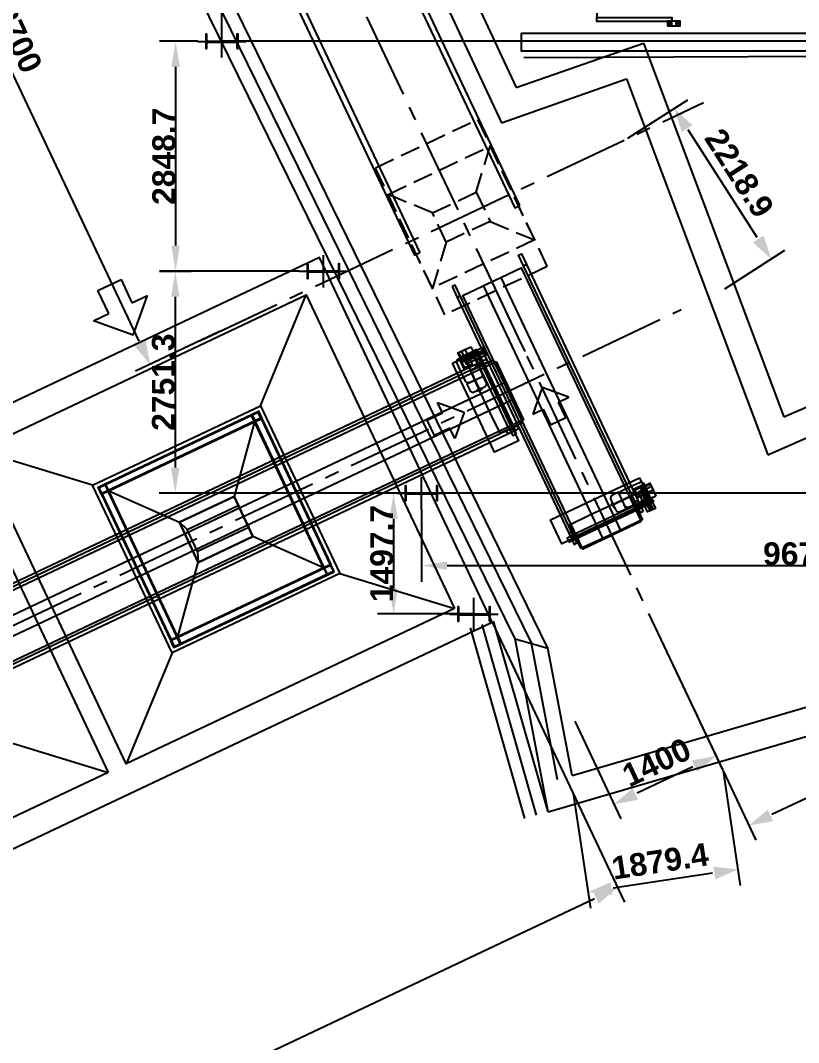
# Model space of a CAD drawing. Extents: x -115306 to 97263, y 46189 to 262006.
# Drawn here: x -42055 to -32410, y 199879 to 212548 of the extents above; entities that cross this region are included whole.
import ezdxf

# ---------------------------------------------------------------- set-up
doc = ezdxf.new("R2010")
doc.units = 0
doc.header["$LTSCALE"] = 508
doc.header["$PDMODE"] = 1
doc.header["$PDSIZE"] = -2
for name, pattern in [('STYLE_02', [0.694427, 0.486069, -0.208359]), ('STYLE_03', [1.25, 1.041641, -0.208359]), ('STYLE_06', [3.125, 2.083359, -0.347214, 0.347214, -0.347214]), ('STYLE_15', [3.541641, 2.152786, -0.486069, 0.416718, -0.486069])]:
    doc.linetypes.add(name, pattern=pattern)
doc.layers.get('0').update_dxf_attribs({"linetype": 'CONTINUOUS'})
doc.layers.get('DEFPOINTS').update_dxf_attribs({"linetype": 'CONTINUOUS'})
for name, color, linetype in [('CERCHAS', 211, 'CONTINUOUS'), ('COTAS', 30, 'CONTINUOUS'), ('INSTALACION_NUEVA', 7, 'CONTINUOUS'), ('muro', 80, 'CONTINUOUS')]:
    doc.layers.add(name, color=color, linetype=linetype)
doc.styles.add('ARIAL-B', font='arialbd.ttf')
doc.dimstyles.new('ISO', dxfattribs={"dimtxt": 282.222222, "dimasz": 317.5, "dimexe": 200, "dimexo": 0, "dimgap": 1, "dimtad": 1, "dimdec": 1, "dimzin": 15, "dimdsep": 46, "dimtxsty": 'ARIAL-B', "dimblk": 'VW_FILLEDARROW', "dimcen": 0, "dimadec": 0, "dimazin": 0, "dimtfac": 1, "dimtdec": 1, "dimtix": 1, "dimtmove": 0, "dimatfit": 0, "dimldrblk": 'VW_FILLEDARROW', "dimfxl": 1, "dimtolj": 1, "dimtzin": 15, "dimarcsym": 0})

# ---------------------------------------------------------------- blocks, each defined once
blk = doc.blocks.new('*D1720')
at = {"layer": 'COTAS', "color": 0, "linetype": 'Continuous', "lineweight": -2}
for p, q in [((-40331, 209440), (-39937, 209440)), ((-40136, 209122), (-40136, 207006)), ((-37629, 206689), (-40336, 206689))]:
    blk.add_line(p, q, dxfattribs=at)
at = {"layer": 'COTAS', "color": 0, "linetype": 'Continuous'}
for points in [[(-40189, 209122), (-40084, 209122), (-40136, 209440)], [(-40189, 207006), (-40084, 207006), (-40136, 206689)]]:
    blk.add_solid(points, dxfattribs=at)
at = {"layer": 'DEFPOINTS', "color": 0, "linetype": 'Continuous'}
for p in [(-40331, 209440), (-40136, 206689), (-37629, 206689)]:
    blk.add_point(p, dxfattribs=at)
at = {"layer": 'COTAS', "color": 0, "linetype": 'Continuous', "insert": (-40282, 208064), "char_height": 282.2, "attachment_point": 5, "rotation": 90, "style": 'ARIAL-B'}
blk.add_mtext('\\A1;2751.3', dxfattribs=at)
blk = doc.blocks.new('VW_FILLEDARROW')
at = {"color": 0}
blk.add_solid([(0, 0), (-0.93, -0.249), (-0.93, 0.249)], dxfattribs=at)
blk = doc.blocks.new('*D1722')
at = {"layer": 'DEFPOINTS', "color": 0, "linetype": 'Continuous'}
for p in [(-43308, 216556), (-44168, 216150), (-39589, 208692)]:
    blk.add_point(p, dxfattribs=at)
at = {"layer": 'INSTALACION_NUEVA', "color": 0, "linetype": 'Continuous', "lineweight": -2}
for p, q in [((-43308, 216556), (-44348, 216064)), ((-40584, 208572), (-44032, 215863)), ((-39589, 208692), (-40629, 208200))]:
    blk.add_line(p, q, dxfattribs=at)
at = {"layer": 'INSTALACION_NUEVA', "color": 0, "linetype": 'Continuous', "lineweight": -2, "xscale": 317.5, "yscale": 317.5, "zscale": 317.5}
for p, rotation in [((-44168, 216150), 115.3107255779732), ((-40448, 208285), 295.3107255779732)]:
    blk.add_blockref('VW_FILLEDARROW', p, dxfattribs=dict(at, rotation=rotation))
at = {"layer": 'INSTALACION_NUEVA', "color": 0, "linetype": 'Continuous', "insert": (-42087, 212322), "char_height": 282.2, "attachment_point": 5, "rotation": 295.3107, "style": 'ARIAL-B'}
blk.add_mtext('\\A1;8700', dxfattribs=at)
blk = doc.blocks.new('*U1132')
at = {"layer": 'INSTALACION_NUEVA', "color": 4, "linetype": 'Continuous'}
for p, q in [((-17639, -14647), (-17352, -14511)), ((-17352, -14511), (-17217, -14798)), ((-17503, -14934), (-17639, -14647)), ((-17217, -14798), (-17025, -14707)), ((-17201, -15201), (-17025, -14707)), ((-17695, -15024), (-17503, -14934)), ((-17201, -15201), (-17695, -15024))]:
    blk.add_line(p, q, dxfattribs=at)
blk = doc.blocks.new('*U1016')
at = {"layer": 'INSTALACION_NUEVA', "color": 1, "linetype": 'Continuous'}
blk.add_lwpolyline([(-15607, -16233), (-17595, -17174), (-17638, -17084), (-15649, -16143)], close=True, dxfattribs=at)
at = {"layer": 'INSTALACION_NUEVA', "color": 5, "linetype": 'Continuous'}
for points in [[(-15611, -16224), (-17600, -17165), (-17634, -17093), (-15645, -16152)], [(-15692, -16263), (-15701, -16267), (-15735, -16195), (-15726, -16191)], [(-15611, -16224), (-15620, -16229), (-15654, -16156), (-15645, -16152)], [(-17634, -17093), (-17600, -17165), (-17591, -17161), (-17625, -17088)], [(-17552, -17054), (-17518, -17126), (-17509, -17122), (-17543, -17050)]]:
    blk.add_lwpolyline(points, close=True, dxfattribs=at)
blk = doc.blocks.new('*U1017')
at = {"layer": 'INSTALACION_NUEVA', "color": 1, "linetype": 'Continuous'}
blk.add_lwpolyline([(-14751, -18041), (-14842, -18084), (-15697, -16276), (-15607, -16233)], close=True, dxfattribs=at)
at = {"layer": 'INSTALACION_NUEVA', "color": 4, "linetype": 'Continuous'}
blk.add_lwpolyline([(-14761, -18046), (-14833, -18080), (-15688, -16272), (-15616, -16238)], close=True, dxfattribs=at)
blk = doc.blocks.new('*U1018')
at = {"layer": 'INSTALACION_NUEVA', "color": 1, "linetype": 'Continuous'}
blk.add_lwpolyline([(-14709, -18132), (-14751, -18041), (-16740, -18982), (-16698, -19072)], close=True, dxfattribs=at)
at = {"layer": 'INSTALACION_NUEVA', "color": 5, "linetype": 'Continuous'}
for points in [[(-14713, -18123), (-14747, -18050), (-16736, -18991), (-16702, -19063)], [(-14794, -18161), (-14829, -18089), (-14838, -18093), (-14803, -18166)], [(-14713, -18123), (-14747, -18050), (-14756, -18055), (-14722, -18127)], [(-16702, -19063), (-16736, -18991), (-16727, -18987), (-16693, -19059)], [(-16620, -19025), (-16655, -18953), (-16646, -18948), (-16611, -19021)]]:
    blk.add_lwpolyline(points, close=True, dxfattribs=at)
blk = doc.blocks.new('*U1019')
at = {"layer": 'INSTALACION_NUEVA', "color": 1, "linetype": 'Continuous'}
blk.add_lwpolyline([(-17595, -17174), (-16740, -18982), (-16650, -18939), (-17505, -17131)], close=True, dxfattribs=at)
at = {"layer": 'INSTALACION_NUEVA', "color": 4, "linetype": 'Continuous'}
blk.add_lwpolyline([(-17586, -17170), (-16731, -18978), (-16659, -18944), (-17514, -17136)], close=True, dxfattribs=at)
blk = doc.blocks.new('*U1020')
at = {"layer": 'INSTALACION_NUEVA', "color": 1, "linetype": 'Continuous'}
for p, q in [((-15697, -16276), (-15952, -17199)), ((-17505, -17131), (-16630, -17519)), ((-14842, -18084), (-15717, -17696)), ((-16650, -18939), (-16395, -18017))]:
    blk.add_line(p, q, dxfattribs=at)
for points in [[(-14842, -18084), (-16650, -18939), (-17505, -17131), (-15697, -16276)], [(-16630, -17519), (-16395, -18017), (-15717, -17696), (-15952, -17199)]]:
    blk.add_lwpolyline(points, close=True, dxfattribs=at)
blk = doc.blocks.new('*U1021')
at = {"layer": 'INSTALACION_NUEVA', "color": 1, "linetype": 'Continuous'}
for p, q in [((-16531, -17611), (-16630, -17519)), ((-16403, -17882), (-16395, -18017))]:
    blk.add_line(p, q, dxfattribs=at)
for points in [[(-16630, -17519), (-15952, -17199), (-15717, -17696), (-16395, -18017)], [(-16531, -17611), (-15899, -17312), (-15770, -17583), (-16403, -17882)]]:
    blk.add_lwpolyline(points, close=True, dxfattribs=at)
blk = doc.blocks.new('*U1022')
at = {"layer": 'INSTALACION_NUEVA', "color": 4}
for name in ['*U1016', '*U1017', '*U1019', '*U1021', '*U1018']:
    blk.add_blockref(name, (0, 0), dxfattribs=at)
at = {"layer": 'INSTALACION_NUEVA', "color": 1}
blk.add_blockref('*U1020', (0, 0), dxfattribs=at)
blk = doc.blocks.new('*U1023')
at = {"layer": 'INSTALACION_NUEVA', "color": 1, "linetype": 'Continuous'}
for p, q in [((-15625, -16076), (-15059, -14702)), ((-17705, -17060), (-19127, -16626)), ((-14642, -18156), (-13220, -18589)), ((-16721, -19139), (-17288, -20513))]:
    blk.add_line(p, q, dxfattribs=at)
for points in [[(-13220, -18589), (-17288, -20513), (-19127, -16626), (-15059, -14702)], [(-14642, -18156), (-16721, -19139), (-17705, -17060), (-15625, -16076)]]:
    blk.add_lwpolyline(points, close=True, dxfattribs=at)
at = {"layer": 'INSTALACION_NUEVA', "color": 4}
blk.add_blockref('*U1022', (0, 0), dxfattribs=at)
blk = doc.blocks.new('*U1024')
at = {"layer": 'INSTALACION_NUEVA', "color": 1, "linetype": 'Continuous'}
blk.add_lwpolyline([(-19901, -18264), (-21889, -19205), (-21932, -19114), (-19943, -18174)], close=True, dxfattribs=at)
at = {"layer": 'INSTALACION_NUEVA', "color": 5, "linetype": 'Continuous'}
for points in [[(-19905, -18255), (-21894, -19196), (-21928, -19123), (-19939, -18183)], [(-19986, -18294), (-19995, -18298), (-20029, -18226), (-20020, -18221)], [(-19905, -18255), (-19914, -18259), (-19948, -18187), (-19939, -18183)], [(-21928, -19123), (-21894, -19196), (-21885, -19191), (-21919, -19119)], [(-21846, -19085), (-21812, -19157), (-21803, -19153), (-21837, -19081)]]:
    blk.add_lwpolyline(points, close=True, dxfattribs=at)
blk = doc.blocks.new('*U1025')
at = {"layer": 'INSTALACION_NUEVA', "color": 1, "linetype": 'Continuous'}
blk.add_lwpolyline([(-19045, -20072), (-19136, -20115), (-19991, -18307), (-19901, -18264)], close=True, dxfattribs=at)
at = {"layer": 'INSTALACION_NUEVA', "color": 4, "linetype": 'Continuous'}
blk.add_lwpolyline([(-19055, -20076), (-19127, -20111), (-19982, -18303), (-19910, -18268)], close=True, dxfattribs=at)
blk = doc.blocks.new('*U1026')
at = {"layer": 'INSTALACION_NUEVA', "color": 1, "linetype": 'Continuous'}
blk.add_lwpolyline([(-19003, -20163), (-19045, -20072), (-21034, -21013), (-20992, -21103)], close=True, dxfattribs=at)
at = {"layer": 'INSTALACION_NUEVA', "color": 5, "linetype": 'Continuous'}
for points in [[(-19007, -20154), (-19041, -20081), (-21030, -21022), (-20996, -21094)], [(-19088, -20192), (-19123, -20120), (-19132, -20124), (-19097, -20196)], [(-19007, -20154), (-19041, -20081), (-19050, -20085), (-19016, -20158)], [(-20996, -21094), (-21030, -21022), (-21021, -21018), (-20987, -21090)], [(-20914, -21056), (-20949, -20983), (-20940, -20979), (-20905, -21051)]]:
    blk.add_lwpolyline(points, close=True, dxfattribs=at)
blk = doc.blocks.new('*U1027')
at = {"layer": 'INSTALACION_NUEVA', "color": 1, "linetype": 'Continuous'}
blk.add_lwpolyline([(-21889, -19205), (-21034, -21013), (-20944, -20970), (-21799, -19162)], close=True, dxfattribs=at)
at = {"layer": 'INSTALACION_NUEVA', "color": 4, "linetype": 'Continuous'}
blk.add_lwpolyline([(-21880, -19200), (-21025, -21008), (-20953, -20974), (-21808, -19166)], close=True, dxfattribs=at)
blk = doc.blocks.new('*U1028')
at = {"layer": 'INSTALACION_NUEVA', "color": 1, "linetype": 'Continuous'}
for p, q in [((-19991, -18307), (-20246, -19230)), ((-21799, -19162), (-20924, -19550)), ((-19136, -20115), (-20011, -19727)), ((-20944, -20970), (-20689, -20047))]:
    blk.add_line(p, q, dxfattribs=at)
for points in [[(-19136, -20115), (-20944, -20970), (-21799, -19162), (-19991, -18307)], [(-20924, -19550), (-20689, -20047), (-20011, -19727), (-20246, -19230)]]:
    blk.add_lwpolyline(points, close=True, dxfattribs=at)
blk = doc.blocks.new('*U1029')
at = {"layer": 'INSTALACION_NUEVA', "color": 1, "linetype": 'Continuous'}
for p, q in [((-20825, -19642), (-20924, -19550)), ((-20697, -19913), (-20689, -20047))]:
    blk.add_line(p, q, dxfattribs=at)
for points in [[(-20924, -19550), (-20246, -19230), (-20011, -19727), (-20689, -20047)], [(-20825, -19642), (-20193, -19343), (-20064, -19614), (-20697, -19913)]]:
    blk.add_lwpolyline(points, close=True, dxfattribs=at)
blk = doc.blocks.new('*U1030')
at = {"layer": 'INSTALACION_NUEVA', "color": 4}
for name in ['*U1024', '*U1025', '*U1027', '*U1029', '*U1026']:
    blk.add_blockref(name, (0, 0), dxfattribs=at)
at = {"layer": 'INSTALACION_NUEVA', "color": 1}
blk.add_blockref('*U1028', (0, 0), dxfattribs=at)
blk = doc.blocks.new('*U1031')
at = {"layer": 'INSTALACION_NUEVA', "color": 1, "linetype": 'Continuous'}
for p, q in [((-19919, -18107), (-19353, -16733)), ((-21999, -19091), (-23421, -18657)), ((-18936, -20186), (-17514, -20620)), ((-21015, -21170), (-21582, -22544))]:
    blk.add_line(p, q, dxfattribs=at)
for points in [[(-17514, -20620), (-21582, -22544), (-23421, -18657), (-19353, -16733)], [(-18936, -20186), (-21015, -21170), (-21999, -19091), (-19919, -18107)]]:
    blk.add_lwpolyline(points, close=True, dxfattribs=at)
at = {"layer": 'INSTALACION_NUEVA', "color": 4}
blk.add_blockref('*U1030', (0, 0), dxfattribs=at)
blk = doc.blocks.new('*U1072')
at = {"layer": 'INSTALACION_NUEVA', "color": 1, "linetype": 'Continuous'}
blk.add_lwpolyline([(-12754, -18756), (-14892, -14236), (-45357, -28644), (-43219, -33164)], close=True, dxfattribs=at)
at = {"layer": 'INSTALACION_NUEVA', "color": 6}
for name in ['*U1023', '*U1031']:
    blk.add_blockref(name, (0, 0), dxfattribs=at)
blk = doc.blocks.new('*U986')
at = {"layer": 'INSTALACION_NUEVA', "color": 4, "linetype": 'STYLE_02'}
for p, q in [((-12950, -13429), (-12778, -12859)), ((-13493, -13686), (-14043, -13457)), ((-12779, -13791), (-12229, -14019)), ((-13322, -14047), (-13494, -14618))]:
    blk.add_line(p, q, dxfattribs=at)
for points in [[(-12934, -12528), (-12072, -14350), (-13338, -14949), (-14200, -13126)], [(-12778, -12859), (-12229, -14019), (-13494, -14618), (-14043, -13457)], [(-12950, -13429), (-12779, -13791), (-13322, -14047), (-13493, -13686)]]:
    blk.add_lwpolyline(points, close=True, dxfattribs=at)
blk = doc.blocks.new('*U987')
at = {"layer": 'INSTALACION_NUEVA', "color": 7, "linetype": 'Continuous'}
for points in [[(-12409, -13594), (-15374, -7324), (-15437, -7354), (-12472, -13624)], [(-13647, -14180), (-13711, -14210), (-16676, -7940), (-16613, -7910)]]:
    blk.add_lwpolyline(points, close=True, dxfattribs=at)
at = {"layer": 'INSTALACION_NUEVA', "color": 4}
blk.add_blockref('*U986', (0, 0), dxfattribs=at)
blk = doc.blocks.new('*D1723')
at = {"layer": 'DEFPOINTS', "color": 0, "linetype": 'Continuous'}
for p in [(-36209, 205091), (-34653, 201800), (-66674, 190683)]:
    blk.add_point(p, dxfattribs=at)
at = {"layer": 'INSTALACION_NUEVA', "color": 0, "linetype": 'Continuous', "lineweight": -2}
for p, q in [((-36209, 205091), (-34567, 201619)), ((-64831, 187528), (-34940, 201664)), ((-66674, 190683), (-65032, 187211))]:
    blk.add_line(p, q, dxfattribs=at)
at = {"layer": 'INSTALACION_NUEVA', "color": 0, "linetype": 'Continuous', "lineweight": -2, "xscale": 317.5, "yscale": 317.5, "zscale": 317.5}
for p, rotation in [((-34653, 201800), 25.31072557797324), ((-65118, 187392), 205.3107255779732)]:
    blk.add_blockref('VW_FILLEDARROW', p, dxfattribs=dict(at, rotation=rotation))
at = {"layer": 'INSTALACION_NUEVA', "color": 0, "linetype": 'Continuous', "insert": (-49990, 194817), "char_height": 282.2, "attachment_point": 5, "rotation": 25.3107, "style": 'ARIAL-B'}
blk.add_mtext('\\A1;33700', dxfattribs=at)
blk = doc.blocks.new('*U1002')
at = {"layer": 'INSTALACION_NUEVA', "color": 5, "linetype": 'Continuous'}
for points in [[(-13017, -15345), (-12989, -15405), (-13136, -15475), (-13165, -15414)], [(-13003, -15418), (-12961, -15508), (-13070, -15559), (-13112, -15470)], [(-12852, -15380), (-12835, -15416), (-13082, -15532), (-13099, -15496)], [(-12844, -15398), (-12835, -15416), (-13082, -15532), (-13091, -15514)], [(-13045, -15430), (-13042, -15436), (-13078, -15454), (-13081, -15447)], [(-12867, -15349), (-12821, -15446), (-12959, -15511), (-13005, -15415)], [(-12942, -15373), (-12891, -15481), (-12945, -15506), (-12996, -15399)]]:
    blk.add_lwpolyline(points, close=True, dxfattribs=at)
blk = doc.blocks.new('*U1003')
at = {"layer": 'INSTALACION_NUEVA', "color": 5, "linetype": 'Continuous'}
for points in [[(-12943, -15505), (-12893, -15482), (-12863, -15546), (-12913, -15569)], [(-12917, -15571), (-12858, -15543), (-12474, -16356), (-12533, -16384)], [(-12449, -16422), (-12479, -16358), (-12528, -16382), (-12498, -16445)]]:
    blk.add_lwpolyline(points, close=True, dxfattribs=at)
blk = doc.blocks.new('*U1004')
at = {"layer": 'INSTALACION_NUEVA', "color": 5, "linetype": 'Continuous'}
blk.add_lwpolyline([(-13020, -15647), (-12904, -15903), (-12781, -16163), (-12657, -16415), (-12371, -16280), (-12488, -16024), (-12611, -15764), (-12735, -15512)], close=True, dxfattribs=at)
blk = doc.blocks.new('*U1005')
at = {"layer": 'INSTALACION_NUEVA', "color": 5, "linetype": 'STYLE_15'}
blk.add_line((-12927, -15475), (-12521, -16332), dxfattribs=at)
at = {"layer": 'INSTALACION_NUEVA', "color": 5}
for name in ['*U1002', '*U1004', '*U1003']:
    blk.add_blockref(name, (0, 0), dxfattribs=at)
blk = doc.blocks.new('*U1006')
at = {"layer": 'INSTALACION_NUEVA', "color": 5, "linetype": 'Continuous'}
blk.add_lwpolyline([(-12704, -15525), (-12362, -16248), (-27269, -23298), (-27611, -22575)], close=True, dxfattribs=at)
at = {"layer": 'INSTALACION_NUEVA', "color": 4, "linetype": 'Continuous'}
blk.add_lwpolyline([(-12585, -15778), (-12482, -15995), (-27389, -23045), (-27492, -22828)], close=True, dxfattribs=at)
at = {"layer": 'INSTALACION_NUEVA', "color": 5}
blk.add_blockref('*U1005', (0, 0), dxfattribs=at)
blk = doc.blocks.new('*U1007')
at = {"layer": 'INSTALACION_NUEVA', "color": 4, "linetype": 'Continuous'}
for p, q in [((-13086, -15501), (-13131, -15522)), ((-13119, -15489), (-13098, -15534))]:
    blk.add_line(p, q, dxfattribs=at)
blk = doc.blocks.new('*U1008')
at = {"layer": 'INSTALACION_NUEVA', "color": 1, "linetype": 'Continuous'}
blk.add_lwpolyline([(-13098, -15628), (-13025, -15594), (-13089, -15458), (-13162, -15493)], close=True, dxfattribs=at)
at = {"layer": 'INSTALACION_NUEVA', "color": 4, "linetype": 'STYLE_03'}
blk.add_lwpolyline([(-13091, -15625), (-13032, -15597), (-13096, -15461), (-13155, -15490)], close=True, dxfattribs=at)
at = {"layer": 'INSTALACION_NUEVA', "color": 1, "linetype": 'Continuous'}
blk.add_circle((-13109, -15512), 9, dxfattribs=at)
at = {"layer": 'INSTALACION_NUEVA', "color": 4}
blk.add_blockref('*U1007', (0, 0), dxfattribs=at)
blk = doc.blocks.new('*U1009')
at = {"layer": 'INSTALACION_NUEVA', "color": 5, "linetype": 'Continuous'}
for points in [[(-12965, -15566), (-12948, -15602), (-27470, -22470), (-27487, -22433)], [(-12826, -15500), (-12809, -15536), (-12948, -15602), (-12965, -15566)], [(-27487, -22433), (-27470, -22470), (-27762, -22607), (-27779, -22571)]]:
    blk.add_lwpolyline(points, close=True, dxfattribs=at)
blk = doc.blocks.new('*U1010')
at = {"layer": 'INSTALACION_NUEVA', "color": 5, "linetype": 'Continuous'}
for points in [[(-12559, -16424), (-12420, -16359), (-12437, -16323), (-12576, -16388)], [(-27081, -23292), (-12559, -16424), (-12576, -16388), (-27098, -23256)], [(-27373, -23430), (-27081, -23292), (-27098, -23256), (-27390, -23394)]]:
    blk.add_lwpolyline(points, close=True, dxfattribs=at)
blk = doc.blocks.new('*U1011')
at = {"layer": 'INSTALACION_NUEVA', "color": 5, "linetype": 'Continuous'}
blk.add_lwpolyline([(-13246, -15549), (-12947, -15408), (-12426, -16511), (-12724, -16652)], close=True, dxfattribs=at)
blk = doc.blocks.new('*U1012')
at = {"layer": 'INSTALACION_NUEVA', "color": 4, "linetype": 'STYLE_06'}
blk.add_line((-13127, -15413), (-12915, -15864), dxfattribs=at)
at = {"layer": 'INSTALACION_NUEVA', "color": 4, "linetype": 'Continuous'}
for points in [[(-13104, -15463), (-13039, -15432), (-13031, -15430), (-13024, -15428), (-13016, -15429), (-13008, -15431), (-13001, -15434), (-12995, -15439), (-12990, -15445), (-12986, -15451), (-12933, -15563), (-12880, -15675), (-12877, -15682), (-12876, -15690), (-12877, -15698), (-12878, -15705), (-12882, -15712), (-12886, -15719), (-12892, -15724), (-12899, -15728), (-12964, -15759), (-13029, -15789), (-13037, -15792), (-13044, -15793), (-13052, -15793), (-13060, -15791), (-13067, -15788), (-13073, -15783), (-13078, -15777), (-13082, -15770), (-13135, -15659), (-13188, -15547), (-13191, -15540), (-13192, -15532), (-13191, -15524), (-13190, -15516), (-13186, -15509), (-13182, -15503), (-13176, -15498), (-13169, -15494), (-13104, -15463)], [(-13090, -15379), (-13063, -15438), (-13149, -15479), (-13177, -15420)], [(-13042, -15478), (-13001, -15564), (-13091, -15606), (-13132, -15521)], [(-12911, -15872), (-12846, -15841), (-12839, -15837), (-12833, -15832), (-12828, -15825), (-12825, -15818), (-12823, -15811), (-12823, -15803), (-12824, -15795), (-12827, -15788), (-12863, -15711), (-13065, -15807), (-13029, -15883), (-13025, -15890), (-13020, -15896), (-13013, -15901), (-13006, -15904), (-12999, -15906), (-12991, -15906), (-12983, -15905), (-12976, -15902), (-12911, -15872)]]:
    blk.add_lwpolyline(points, close=True, dxfattribs=at)
at = {"layer": 'INSTALACION_NUEVA', "color": 4, "linetype": 'Continuous', "flags": 128}
blk.add_lwpolyline([(-12882, -15869, 0.414214), (-12881, -15865), (-12884, -15859), (-12938, -15884), (-12935, -15891), (-12935, -15891, 0.414214), (-12931, -15892)], format="xyb", close=True, dxfattribs=at)
blk = doc.blocks.new('*U1013')
at = {"layer": 'INSTALACION_NUEVA', "color": 5}
blk.add_blockref('*U1011', (0, 0), dxfattribs=at)
at = {"layer": 'INSTALACION_NUEVA', "color": 4}
blk.add_blockref('*U1012', (0, 0), dxfattribs=at)
blk = doc.blocks.new('*U1014')
at = {"layer": 'INSTALACION_NUEVA', "color": 4, "linetype": 'Continuous'}
for p, q in [((-13367, -16164), (-13428, -16037)), ((-13428, -16037), (-13099, -16154)), ((-13559, -16255), (-13367, -16164)), ((-13099, -16154), (-13216, -16483)), ((-13469, -16446), (-13559, -16255)), ((-13277, -16355), (-13469, -16446)), ((-13216, -16483), (-13277, -16355))]:
    blk.add_line(p, q, dxfattribs=at)
blk = doc.blocks.new('*U1015')
at = {"layer": 'INSTALACION_NUEVA', "color": 5}
for name in ['*U1006', '*U1009', '*U1010']:
    blk.add_blockref(name, (0, 0), dxfattribs=at)
at = {"layer": 'INSTALACION_NUEVA', "color": 4}
for name in ['*U1013', '*U1008', '*U1014']:
    blk.add_blockref(name, (0, 0), dxfattribs=at)
blk = doc.blocks.new('*D1727')
at = {"layer": 'DEFPOINTS', "color": 0, "linetype": 'Continuous'}
for p in [(-25480, 206964), (-33346, 203247), (-33026, 202569)]:
    blk.add_point(p, dxfattribs=at)
at = {"layer": 'INSTALACION_NUEVA', "color": 0, "linetype": 'Continuous', "lineweight": -2}
for p, q in [((-25480, 206964), (-25074, 206105)), ((-25447, 206150), (-32739, 202705)), ((-33346, 203247), (-32940, 202388))]:
    blk.add_line(p, q, dxfattribs=at)
at = {"layer": 'INSTALACION_NUEVA', "color": 0, "linetype": 'Continuous', "lineweight": -2, "xscale": 317.5, "yscale": 317.5, "zscale": 317.5}
for p, rotation in [((-25160, 206286), 25.28903444091417), ((-33026, 202569), 205.2890344409142)]:
    blk.add_blockref('VW_FILLEDARROW', p, dxfattribs=dict(at, rotation=rotation))
at = {"layer": 'INSTALACION_NUEVA', "color": 0, "linetype": 'Continuous', "insert": (-29197, 204648), "char_height": 282.2, "attachment_point": 5, "rotation": 25.289, "style": 'ARIAL-B'}
blk.add_mtext('\\A1;8700', dxfattribs=at)
blk = doc.blocks.new('*D1728')
at = {"layer": 'COTAS', "color": 0, "linetype": 'Continuous', "lineweight": -2}
for p, q in [((-37085, 206689), (-37629, 206689)), ((-37430, 206371), (-37430, 205508)), ((-36434, 205191), (-37629, 205191))]:
    blk.add_line(p, q, dxfattribs=at)
at = {"layer": 'COTAS', "color": 0, "linetype": 'Continuous'}
for points in [[(-37482, 206371), (-37377, 206371), (-37430, 206689)], [(-37482, 205508), (-37377, 205508), (-37430, 205191)]]:
    blk.add_solid(points, dxfattribs=at)
at = {"layer": 'DEFPOINTS', "color": 0, "linetype": 'Continuous'}
for p in [(-37085, 206689), (-37430, 205191), (-36434, 205191)]:
    blk.add_point(p, dxfattribs=at)
at = {"layer": 'COTAS', "color": 0, "linetype": 'Continuous', "insert": (-37575, 205940), "char_height": 282.2, "attachment_point": 5, "rotation": 90, "style": 'ARIAL-B'}
blk.add_mtext('\\A1;1497.7', dxfattribs=at)
blk = doc.blocks.new('*U1256')
at = {"layer": 'INSTALACION_NUEVA', "color": 4, "linetype": 'Continuous'}
for p, q in [((-3953, -11759), (-3953, -11359)), ((-4253, -11559), (-3653, -11559))]:
    blk.add_line(p, q, dxfattribs=at)
blk = doc.blocks.new('*U1257')
at = {"layer": 'INSTALACION_NUEVA', "color": 1, "linetype": 'Continuous'}
blk.add_lwpolyline([(-3766, -11649), (-3753, -11649), (-3753, -11568), (-3753, -11559), (-3753, -11469), (-3766, -11469), (-3766, -11540), (-3766, -11543), (-3767, -11547), (-3769, -11550), (-3771, -11553), (-3774, -11556), (-3777, -11557), (-3780, -11558), (-3783, -11559), (-3953, -11559), (-4124, -11559), (-4127, -11558), (-4130, -11557), (-4133, -11556), (-4136, -11553), (-4138, -11550), (-4139, -11547), (-4140, -11543), (-4141, -11540), (-4141, -11469), (-4153, -11469), (-4153, -11559), (-4153, -11568), (-4153, -11649), (-4141, -11649), (-4141, -11587), (-4140, -11583), (-4139, -11580), (-4138, -11576), (-4136, -11573), (-4133, -11571), (-4130, -11569), (-4127, -11568), (-4124, -11568), (-3953, -11568), (-3783, -11568), (-3780, -11568), (-3777, -11569), (-3774, -11571), (-3771, -11573), (-3769, -11576), (-3767, -11580), (-3766, -11583), (-3766, -11587), (-3766, -11649)], close=True, dxfattribs=at)
at = {"layer": 'INSTALACION_NUEVA', "color": 4}
blk.add_blockref('*U1256', (0, 0), dxfattribs=at)
blk = doc.blocks.new('*D1729')
at = {"layer": 'COTAS', "color": 0, "linetype": 'Continuous', "lineweight": -2}
for p, q in [((-37085, 206489), (-37085, 205591)), ((-27409, 206489), (-27409, 205591)), ((-36767, 205791), (-27726, 205791))]:
    blk.add_line(p, q, dxfattribs=at)
at = {"layer": 'COTAS', "color": 0, "linetype": 'Continuous'}
for points in [[(-36767, 205844), (-36767, 205738), (-37085, 205791)], [(-27726, 205844), (-27726, 205738), (-27409, 205791)]]:
    blk.add_solid(points, dxfattribs=at)
at = {"layer": 'DEFPOINTS', "color": 0, "linetype": 'Continuous'}
for p in [(-37085, 206489), (-27409, 206489), (-27409, 205791)]:
    blk.add_point(p, dxfattribs=at)
at = {"layer": 'COTAS', "color": 0, "linetype": 'Continuous', "insert": (-32247, 205936), "char_height": 282.2, "attachment_point": 5, "style": 'ARIAL-B'}
blk.add_mtext('\\A1;9676.1', dxfattribs=at)
blk = doc.blocks.new('*U1254')
at = {"layer": 'INSTALACION_NUEVA', "color": 4, "linetype": 'Continuous'}
for p, q in [((-3953, -11759), (-3953, -11359)), ((-4253, -11559), (-3653, -11559))]:
    blk.add_line(p, q, dxfattribs=at)
blk = doc.blocks.new('*U1255')
at = {"layer": 'INSTALACION_NUEVA', "color": 1, "linetype": 'Continuous'}
blk.add_lwpolyline([(-3766, -11649), (-3753, -11649), (-3753, -11568), (-3753, -11559), (-3753, -11469), (-3766, -11469), (-3766, -11540), (-3766, -11543), (-3767, -11547), (-3769, -11550), (-3771, -11553), (-3774, -11556), (-3777, -11557), (-3780, -11558), (-3783, -11559), (-3953, -11559), (-4124, -11559), (-4127, -11558), (-4130, -11557), (-4133, -11556), (-4136, -11553), (-4138, -11550), (-4139, -11547), (-4140, -11543), (-4141, -11540), (-4141, -11469), (-4153, -11469), (-4153, -11559), (-4153, -11568), (-4153, -11649), (-4141, -11649), (-4141, -11587), (-4140, -11583), (-4139, -11580), (-4138, -11576), (-4136, -11573), (-4133, -11571), (-4130, -11569), (-4127, -11568), (-4124, -11568), (-3953, -11568), (-3783, -11568), (-3780, -11568), (-3777, -11569), (-3774, -11571), (-3771, -11573), (-3769, -11576), (-3767, -11580), (-3766, -11583), (-3766, -11587), (-3766, -11649)], close=True, dxfattribs=at)
at = {"layer": 'INSTALACION_NUEVA', "color": 4}
blk.add_blockref('*U1254', (0, 0), dxfattribs=at)
blk = doc.blocks.new('*D1730')
at = {"layer": 'DEFPOINTS', "color": 0, "linetype": 'Continuous'}
for p in [(-33919, 204459), (-35185, 203861), (-34699, 202833)]:
    blk.add_point(p, dxfattribs=at)
at = {"layer": 'INSTALACION_NUEVA', "color": 0, "linetype": 'Continuous', "lineweight": -2}
for p, q in [((-33919, 204459), (-33348, 203251)), ((-35185, 203861), (-34613, 202652)), ((-33720, 203296), (-34412, 202969))]:
    blk.add_line(p, q, dxfattribs=at)
at = {"layer": 'INSTALACION_NUEVA', "color": 0, "linetype": 'Continuous', "lineweight": -2, "xscale": 317.5, "yscale": 317.5, "zscale": 317.5}
for p, rotation in [((-33433, 203431), 25.31031631948087), ((-34699, 202833), 205.3103163194808)]:
    blk.add_blockref('VW_FILLEDARROW', p, dxfattribs=dict(at, rotation=rotation))
at = {"layer": 'INSTALACION_NUEVA', "color": 0, "linetype": 'Continuous', "insert": (-34170, 203353), "char_height": 282.2, "attachment_point": 5, "rotation": 25.3103, "style": 'ARIAL-B'}
blk.add_mtext('\\A1;1400', dxfattribs=at)
blk = doc.blocks.new('*D1731')
at = {"layer": 'DEFPOINTS', "color": 0, "linetype": 'Continuous'}
for p in [(-33346, 203247), (-35204, 202966), (-35020, 201744)]:
    blk.add_point(p, dxfattribs=at)
at = {"layer": 'INSTALACION_NUEVA', "color": 0, "linetype": 'Continuous', "lineweight": -2}
for p, q in [((-33346, 203247), (-33132, 201827)), ((-35204, 202966), (-34990, 201546)), ((-33475, 201978), (-34706, 201792))]:
    blk.add_line(p, q, dxfattribs=at)
at = {"layer": 'INSTALACION_NUEVA', "color": 0, "linetype": 'Continuous', "lineweight": -2, "xscale": 317.5, "yscale": 317.5, "zscale": 317.5}
for p, rotation in [((-33161, 202025), 8.595586284658534), ((-35020, 201744), 188.5955862846585)]:
    blk.add_blockref('VW_FILLEDARROW', p, dxfattribs=dict(at, rotation=rotation))
at = {"layer": 'INSTALACION_NUEVA', "color": 0, "linetype": 'Continuous', "insert": (-34127, 202126), "char_height": 282.2, "attachment_point": 5, "rotation": 8.5956, "style": 'ARIAL-B'}
blk.add_mtext('\\A1;1879.4', dxfattribs=at)
blk = doc.blocks.new('*U1258')
at = {"layer": 'INSTALACION_NUEVA', "color": 4, "linetype": 'Continuous'}
for p, q in [((-3953, -11759), (-3953, -11359)), ((-4253, -11559), (-3653, -11559))]:
    blk.add_line(p, q, dxfattribs=at)
blk = doc.blocks.new('*U1259')
at = {"layer": 'INSTALACION_NUEVA', "color": 1, "linetype": 'Continuous'}
blk.add_lwpolyline([(-3766, -11649), (-3753, -11649), (-3753, -11568), (-3753, -11559), (-3753, -11469), (-3766, -11469), (-3766, -11540), (-3766, -11543), (-3767, -11547), (-3769, -11550), (-3771, -11553), (-3774, -11556), (-3777, -11557), (-3780, -11558), (-3783, -11559), (-3953, -11559), (-4124, -11559), (-4127, -11558), (-4130, -11557), (-4133, -11556), (-4136, -11553), (-4138, -11550), (-4139, -11547), (-4140, -11543), (-4141, -11540), (-4141, -11469), (-4153, -11469), (-4153, -11559), (-4153, -11568), (-4153, -11649), (-4141, -11649), (-4141, -11587), (-4140, -11583), (-4139, -11580), (-4138, -11576), (-4136, -11573), (-4133, -11571), (-4130, -11569), (-4127, -11568), (-4124, -11568), (-3953, -11568), (-3783, -11568), (-3780, -11568), (-3777, -11569), (-3774, -11571), (-3771, -11573), (-3769, -11576), (-3767, -11580), (-3766, -11583), (-3766, -11587), (-3766, -11649)], close=True, dxfattribs=at)
at = {"layer": 'INSTALACION_NUEVA', "color": 4}
blk.add_blockref('*U1258', (0, 0), dxfattribs=at)
blk = doc.blocks.new('*D1733')
at = {"layer": 'COTAS', "color": 0, "linetype": 'Continuous', "lineweight": -2}
for p, q in [((-39558, 212089), (-39558, 213013)), ((-27409, 212489), (-27409, 213013)), ((-39240, 212813), (-27726, 212813))]:
    blk.add_line(p, q, dxfattribs=at)
at = {"layer": 'COTAS', "color": 0, "linetype": 'Continuous'}
for points in [[(-39240, 212866), (-39240, 212760), (-39558, 212813)], [(-27726, 212866), (-27726, 212760), (-27409, 212813)]]:
    blk.add_solid(points, dxfattribs=at)
at = {"layer": 'DEFPOINTS', "color": 0, "linetype": 'Continuous'}
for p in [(-27409, 212813), (-27409, 212489), (-39558, 212089)]:
    blk.add_point(p, dxfattribs=at)
at = {"layer": 'COTAS', "color": 0, "linetype": 'Continuous', "insert": (-33483, 212958), "char_height": 282.22, "attachment_point": 5, "style": 'ARIAL-B'}
blk.add_mtext('\\A1;12149.2', dxfattribs=at)
blk = doc.blocks.new('*D1739')
at = {"layer": 'COTAS', "color": 0, "linetype": 'Continuous', "lineweight": -2}
for p, q in [((-39858, 212289), (-40331, 212289)), ((-40132, 211971), (-40132, 209757)), ((-38601, 209440), (-40331, 209440))]:
    blk.add_line(p, q, dxfattribs=at)
at = {"layer": 'COTAS', "color": 0, "linetype": 'Continuous'}
for points in [[(-40184, 211971), (-40079, 211971), (-40132, 212289)], [(-40184, 209757), (-40079, 209757), (-40132, 209440)]]:
    blk.add_solid(points, dxfattribs=at)
at = {"layer": 'DEFPOINTS', "color": 0, "linetype": 'Continuous'}
for p in [(-39858, 212289), (-40132, 209440), (-38601, 209440)]:
    blk.add_point(p, dxfattribs=at)
at = {"layer": 'COTAS', "color": 0, "linetype": 'Continuous', "insert": (-40277, 210864), "char_height": 282.2, "attachment_point": 5, "rotation": 90, "style": 'ARIAL-B'}
blk.add_mtext('\\A1;2848.7', dxfattribs=at)
blk = doc.blocks.new('*U969')
at = {"layer": 'INSTALACION_NUEVA', "color": 4, "linetype": 'Continuous'}
for p, q in [((-15913, -11759), (-15913, -11359)), ((-16213, -11559), (-15613, -11559))]:
    blk.add_line(p, q, dxfattribs=at)
blk = doc.blocks.new('*U970')
at = {"layer": 'INSTALACION_NUEVA', "color": 1, "linetype": 'Continuous'}
blk.add_lwpolyline([(-15726, -11649), (-15713, -11649), (-15713, -11568), (-15713, -11559), (-15713, -11469), (-15726, -11469), (-15726, -11540), (-15726, -11543), (-15727, -11547), (-15728, -11550), (-15730, -11553), (-15733, -11556), (-15736, -11557), (-15739, -11558), (-15742, -11559), (-15913, -11559), (-16083, -11559), (-16086, -11558), (-16090, -11557), (-16093, -11556), (-16095, -11553), (-16097, -11550), (-16099, -11547), (-16100, -11543), (-16100, -11540), (-16100, -11469), (-16113, -11469), (-16113, -11559), (-16113, -11568), (-16113, -11649), (-16100, -11649), (-16100, -11587), (-16100, -11583), (-16099, -11580), (-16097, -11576), (-16095, -11573), (-16093, -11571), (-16090, -11569), (-16086, -11568), (-16083, -11568), (-15913, -11568), (-15742, -11568), (-15739, -11568), (-15736, -11569), (-15733, -11571), (-15730, -11573), (-15728, -11576), (-15727, -11580), (-15726, -11583), (-15726, -11587), (-15726, -11649)], close=True, dxfattribs=at)
at = {"layer": 'INSTALACION_NUEVA', "color": 4}
blk.add_blockref('*U969', (0, 0), dxfattribs=at)
blk = doc.blocks.new('*U113')
at = {"layer": 'INSTALACION_NUEVA', "color": 5, "linetype": 'Continuous'}
for points in [[(-10581, -9308), (-10581, -9368), (-10421, -9368), (-10421, -9308)], [(-10561, -9334), (-10561, -9342), (-10531, -9342), (-10531, -9334)], [(-10531, -9308), (-10531, -9368), (-10471, -9368), (-10471, -9308)], [(-10471, -9334), (-10471, -9342), (-10441, -9342), (-10441, -9334)]]:
    blk.add_lwpolyline(points, close=True, dxfattribs=at)
blk = doc.blocks.new('*U114')
at = {"layer": 'INSTALACION_NUEVA', "color": 5, "linetype": 'Continuous'}
for points in [[(-10581, -11308), (-10581, -11368), (-10421, -11368), (-10421, -11308)], [(-10561, -11334), (-10561, -11342), (-10531, -11342), (-10531, -11334)], [(-10531, -11308), (-10531, -11368), (-10471, -11368), (-10471, -11308)], [(-10471, -11334), (-10471, -11342), (-10441, -11342), (-10441, -11334)]]:
    blk.add_lwpolyline(points, close=True, dxfattribs=at)
blk = doc.blocks.new('*U115')
at = {"layer": 'INSTALACION_NUEVA', "color": 5, "linetype": 'Continuous'}
for points in [[(-10581, -7308), (-10581, -7368), (-10421, -7368), (-10421, -7308)], [(-10561, -7334), (-10561, -7342), (-10531, -7342), (-10531, -7334)], [(-10531, -7308), (-10531, -7368), (-10471, -7368), (-10471, -7308)], [(-10471, -7334), (-10471, -7342), (-10441, -7342), (-10441, -7334)]]:
    blk.add_lwpolyline(points, close=True, dxfattribs=at)
blk = doc.blocks.new('*U116')
at = {"layer": 'INSTALACION_NUEVA', "color": 5, "linetype": 'Continuous'}
for points in [[(-10581, -4008), (-10581, -4068), (-10421, -4068), (-10421, -4008)], [(-10561, -4034), (-10561, -4042), (-10531, -4042), (-10531, -4034)], [(-10531, -4008), (-10531, -4068), (-10471, -4068), (-10471, -4008)], [(-10471, -4034), (-10471, -4042), (-10441, -4042), (-10441, -4034)]]:
    blk.add_lwpolyline(points, close=True, dxfattribs=at)
blk = doc.blocks.new('*U117')
at = {"layer": 'INSTALACION_NUEVA', "color": 5, "linetype": 'Continuous'}
for points in [[(-9971, -3958), (-10031, -3958), (-10031, -4118), (-9971, -4118)], [(-9971, -4008), (-10031, -4008), (-10031, -4068), (-9971, -4068)], [(-9997, -3978), (-10005, -3978), (-10005, -4008), (-9997, -4008)], [(-9997, -4068), (-10005, -4068), (-10005, -4098), (-9997, -4098)]]:
    blk.add_lwpolyline(points, close=True, dxfattribs=at)
blk = doc.blocks.new('*U118')
at = {"layer": 'INSTALACION_NUEVA', "color": 5, "linetype": 'Continuous'}
for points in [[(-10581, -5508), (-10581, -5568), (-10421, -5568), (-10421, -5508)], [(-10561, -5534), (-10561, -5542), (-10531, -5542), (-10531, -5534)], [(-10531, -5508), (-10531, -5568), (-10471, -5568), (-10471, -5508)], [(-10471, -5534), (-10471, -5542), (-10441, -5542), (-10441, -5534)]]:
    blk.add_lwpolyline(points, close=True, dxfattribs=at)
blk = doc.blocks.new('*U119')
at = {"layer": 'INSTALACION_NUEVA', "color": 5, "linetype": 'Continuous'}
blk.add_lwpolyline([(-10521, -11308), (-10521, -11268), (-11461, -11268), (-11461, -11308)], close=True, dxfattribs=at)
at = {"layer": 'INSTALACION_NUEVA', "color": 4, "linetype": 'Continuous'}
blk.add_arc((-10521, -11308), 940, 90, 180, dxfattribs=at)
blk = doc.blocks.new('*U120')
at = {"layer": 'INSTALACION_NUEVA', "color": 5, "linetype": 'Continuous'}
for points in [[(-10581, -10308), (-10581, -10368), (-10421, -10368), (-10421, -10308)], [(-10561, -10334), (-10561, -10342), (-10531, -10342), (-10531, -10334)], [(-10531, -10308), (-10531, -10368), (-10471, -10368), (-10471, -10308)], [(-10471, -10334), (-10471, -10342), (-10441, -10342), (-10441, -10334)]]:
    blk.add_lwpolyline(points, close=True, dxfattribs=at)
blk = doc.blocks.new('*U121')
at = {"layer": 'INSTALACION_NUEVA', "color": 5, "linetype": 'Continuous'}
for points in [[(-10031, -4058), (-10471, -4058), (-10471, -4018), (-10031, -4018)], [(-10481, -4068), (-10481, -5508), (-10521, -5508), (-10521, -4068)], [(-10481, -5568), (-10481, -7308), (-10521, -7308), (-10521, -5568)], [(-10481, -7368), (-10481, -9308), (-10521, -9308), (-10521, -7368)], [(-10481, -9368), (-10481, -10308), (-10521, -10308), (-10521, -9368)]]:
    blk.add_lwpolyline(points, close=True, dxfattribs=at)
at = {"layer": 'INSTALACION_NUEVA', "color": 4}
for name in ['*U116', '*U117', '*U118', '*U115', '*U113', '*U120', '*U114']:
    blk.add_blockref(name, (0, 0), dxfattribs=at)
at = {"layer": 'INSTALACION_NUEVA', "color": 7}
blk.add_blockref('*U119', (0, 0), dxfattribs=at)
blk = doc.blocks.new('*D1745')
at = {"layer": 'DEFPOINTS', "color": 0, "linetype": 'Continuous'}
for p in [(-33951, 211456), (-34524, 211087), (-33323, 209221)]:
    blk.add_point(p, dxfattribs=at)
at = {"layer": 'INSTALACION_NUEVA', "color": 0, "linetype": 'Continuous', "lineweight": -2}
for p, q in [((-34524, 211087), (-33782, 211565)), ((-32921, 209858), (-33779, 211190)), ((-33323, 209221), (-32581, 209700))]:
    blk.add_line(p, q, dxfattribs=at)
at = {"layer": 'INSTALACION_NUEVA', "color": 0, "linetype": 'Continuous', "lineweight": -2, "xscale": 317.5, "yscale": 317.5, "zscale": 317.5}
for p, rotation in [((-33951, 211456), 122.7956463849129), ((-32749, 209591), 302.7956463849129)]:
    blk.add_blockref('VW_FILLEDARROW', p, dxfattribs=dict(at, rotation=rotation))
at = {"layer": 'INSTALACION_NUEVA', "color": 0, "linetype": 'Continuous', "insert": (-33144, 210656), "char_height": 282.2, "attachment_point": 5, "rotation": 302.7956, "style": 'ARIAL-B'}
blk.add_mtext('\\A1;2218.9', dxfattribs=at)
blk = doc.blocks.new('*U988')
at = {"layer": 'INSTALACION_NUEVA', "color": 5, "linetype": 'Continuous'}
for points in [[(-10797, -17210), (-10887, -17252), (-10938, -17144), (-10849, -17102)], [(-10724, -17196), (-10784, -17225), (-10854, -17078), (-10793, -17049)], [(-10758, -17361), (-10795, -17378), (-10911, -17131), (-10875, -17114)], [(-10777, -17370), (-10795, -17378), (-10911, -17131), (-10893, -17123)], [(-10728, -17347), (-10825, -17392), (-10890, -17254), (-10794, -17208)], [(-10752, -17272), (-10860, -17323), (-10885, -17268), (-10778, -17218)], [(-10809, -17169), (-10815, -17172), (-10832, -17136), (-10826, -17132)]]:
    blk.add_lwpolyline(points, close=True, dxfattribs=at)
blk = doc.blocks.new('*U989')
at = {"layer": 'INSTALACION_NUEVA', "color": 5, "linetype": 'Continuous'}
for points in [[(-10950, -17296), (-10922, -17355), (-11735, -17739), (-11763, -17681)], [(-10884, -17271), (-10861, -17320), (-10924, -17351), (-10948, -17301)], [(-11801, -17765), (-11737, -17735), (-11761, -17685), (-11824, -17715)]]:
    blk.add_lwpolyline(points, close=True, dxfattribs=at)
blk = doc.blocks.new('*U990')
at = {"layer": 'INSTALACION_NUEVA', "color": 5, "linetype": 'Continuous'}
blk.add_lwpolyline([(-11026, -17193), (-11282, -17310), (-11542, -17433), (-11794, -17557), (-11659, -17842), (-11403, -17726), (-11143, -17603), (-10891, -17479)], close=True, dxfattribs=at)
blk = doc.blocks.new('*U991')
at = {"layer": 'INSTALACION_NUEVA', "color": 5, "linetype": 'STYLE_15'}
blk.add_line((-10854, -17287), (-11711, -17692), dxfattribs=at)
at = {"layer": 'INSTALACION_NUEVA', "color": 5}
for name in ['*U988', '*U990', '*U989']:
    blk.add_blockref(name, (0, 0), dxfattribs=at)
blk = doc.blocks.new('*U992')
at = {"layer": 'INSTALACION_NUEVA', "color": 5, "linetype": 'Continuous'}
blk.add_lwpolyline([(-10904, -17509), (-11627, -17851), (-13114, -14707), (-12391, -14365)], close=True, dxfattribs=at)
at = {"layer": 'INSTALACION_NUEVA', "color": 4, "linetype": 'Continuous'}
blk.add_lwpolyline([(-11157, -17629), (-11374, -17731), (-12861, -14587), (-12644, -14485)], close=True, dxfattribs=at)
at = {"layer": 'INSTALACION_NUEVA', "color": 5}
blk.add_blockref('*U991', (0, 0), dxfattribs=at)
blk = doc.blocks.new('*U993')
at = {"layer": 'INSTALACION_NUEVA', "color": 4, "linetype": 'Continuous'}
for p, q in [((-10868, -17094), (-10913, -17116)), ((-10880, -17128), (-10901, -17082))]:
    blk.add_line(p, q, dxfattribs=at)
blk = doc.blocks.new('*U994')
at = {"layer": 'INSTALACION_NUEVA', "color": 1, "linetype": 'Continuous'}
blk.add_lwpolyline([(-11007, -17116), (-10973, -17188), (-10837, -17124), (-10872, -17052)], close=True, dxfattribs=at)
at = {"layer": 'INSTALACION_NUEVA', "color": 4, "linetype": 'STYLE_03'}
blk.add_lwpolyline([(-11004, -17122), (-10976, -17182), (-10840, -17118), (-10869, -17058)], close=True, dxfattribs=at)
at = {"layer": 'INSTALACION_NUEVA', "color": 1, "linetype": 'Continuous'}
blk.add_circle((-10891, -17105), 9, dxfattribs=at)
at = {"layer": 'INSTALACION_NUEVA', "color": 4}
blk.add_blockref('*U993', (0, 0), dxfattribs=at)
blk = doc.blocks.new('*U995')
at = {"layer": 'INSTALACION_NUEVA', "color": 5, "linetype": 'Continuous'}
for points in [[(-12327, -14326), (-12363, -14343), (-12426, -14210), (-12390, -14193)], [(-10945, -17248), (-10981, -17265), (-12363, -14343), (-12327, -14326)], [(-10879, -17387), (-10915, -17404), (-10981, -17265), (-10945, -17248)]]:
    blk.add_lwpolyline(points, close=True, dxfattribs=at)
blk = doc.blocks.new('*U996')
at = {"layer": 'INSTALACION_NUEVA', "color": 5, "linetype": 'Continuous'}
for points in [[(-13248, -14599), (-13186, -14732), (-13149, -14715), (-13212, -14582)], [(-13186, -14732), (-11803, -17654), (-11767, -17637), (-13149, -14715)], [(-11803, -17654), (-11738, -17793), (-11702, -17776), (-11767, -17637)]]:
    blk.add_lwpolyline(points, close=True, dxfattribs=at)
blk = doc.blocks.new('*U997')
at = {"layer": 'INSTALACION_NUEVA', "color": 5, "linetype": 'Continuous'}
blk.add_lwpolyline([(-10928, -16968), (-10787, -17266), (-11890, -17788), (-12031, -17489)], close=True, dxfattribs=at)
blk = doc.blocks.new('*U998')
at = {"layer": 'INSTALACION_NUEVA', "color": 4, "linetype": 'STYLE_06'}
blk.add_line((-10792, -17086), (-11242, -17299), dxfattribs=at)
at = {"layer": 'INSTALACION_NUEVA', "color": 4, "linetype": 'Continuous'}
for points in [[(-10842, -17110), (-10811, -17175), (-10809, -17182), (-10807, -17190), (-10808, -17198), (-10810, -17205), (-10813, -17212), (-10818, -17219), (-10824, -17224), (-10830, -17228), (-10942, -17281), (-11054, -17334), (-11061, -17336), (-11069, -17337), (-11076, -17337), (-11084, -17335), (-11091, -17332), (-11097, -17327), (-11103, -17321), (-11107, -17315), (-11138, -17249), (-11168, -17184), (-11171, -17177), (-11172, -17169), (-11172, -17161), (-11170, -17154), (-11167, -17147), (-11162, -17140), (-11156, -17135), (-11149, -17131), (-11038, -17078), (-10926, -17025), (-10919, -17023), (-10911, -17022), (-10903, -17022), (-10895, -17024), (-10888, -17027), (-10882, -17032), (-10877, -17038), (-10873, -17045), (-10842, -17110)], [(-10857, -17172), (-10943, -17213), (-10985, -17122), (-10900, -17082)], [(-10758, -17123), (-10817, -17151), (-10858, -17064), (-10799, -17036)], [(-11251, -17303), (-11220, -17368), (-11216, -17375), (-11210, -17381), (-11204, -17385), (-11197, -17389), (-11189, -17390), (-11182, -17391), (-11174, -17390), (-11167, -17387), (-11090, -17351), (-11185, -17148), (-11262, -17185), (-11269, -17189), (-11275, -17194), (-11280, -17200), (-11283, -17207), (-11285, -17215), (-11285, -17223), (-11284, -17230), (-11281, -17238), (-11251, -17303)]]:
    blk.add_lwpolyline(points, close=True, dxfattribs=at)
at = {"layer": 'INSTALACION_NUEVA', "color": 4, "linetype": 'Continuous', "flags": 128}
blk.add_lwpolyline([(-11248, -17331, 0.414214), (-11244, -17333), (-11238, -17330), (-11263, -17276), (-11270, -17279), (-11270, -17279, 0.414214), (-11271, -17283)], format="xyb", close=True, dxfattribs=at)
blk = doc.blocks.new('*U999')
at = {"layer": 'INSTALACION_NUEVA', "color": 5}
blk.add_blockref('*U997', (0, 0), dxfattribs=at)
at = {"layer": 'INSTALACION_NUEVA', "color": 4}
blk.add_blockref('*U998', (0, 0), dxfattribs=at)
blk = doc.blocks.new('*U1001')
at = {"layer": 'INSTALACION_NUEVA', "color": 4, "linetype": 'Continuous'}
for p, q in [((-12131, -15851), (-12249, -16179)), ((-11802, -15969), (-12131, -15851)), ((-11930, -16029), (-11802, -15969)), ((-11839, -16221), (-11930, -16029)), ((-12249, -16179), (-12120, -16119)), ((-12120, -16119), (-12030, -16311)), ((-12030, -16311), (-11839, -16221))]:
    blk.add_line(p, q, dxfattribs=at)

msp = doc.modelspace()

# ---------------------------------------------------------------- linework, layer by layer
at = {"layer": 'CERCHAS', "linetype": 'Continuous'}
for p, q in [((-27408.57, 212288.69), (-39557.79, 212288.69)), ((-27408.57, 206688.69), (-37084.68, 206688.69))]:
    msp.add_line(p, q, dxfattribs=at)
at = {"layer": 'INSTALACION_NUEVA', "color": 4, "linetype": 'STYLE_06'}
for p, q in [((-41158.43, 219766.2), (-35771.59, 208375.77)), ((-39833.06, 208576.05), (-33586.76, 211530.09)), ((-36303.87, 209501.26), (-33349.82, 203254.96)), ((-68091.51, 192778.25), (-33864.64, 208965.06))]:
    msp.add_line(p, q, dxfattribs=at)
at = {"layer": 'INSTALACION_NUEVA', "color": 4, "linetype": 'Continuous'}
msp.add_line((-35813.68, 212090.28), (-18062.85, 212168.13), dxfattribs=at)
msp.add_line((-35813.68, 212090.28), (-18062.85, 212168.13), dxfattribs=at)
at = {"layer": 'INSTALACION_NUEVA', "color": 6, "linetype": 'Continuous'}
for p, q in [((-35512.86, 202738.57), (-36189.45, 205100.39)), ((-35801.24, 202655.88), (-36477.83, 205017.7)), ((-35657.05, 202697.22), (-36333.64, 205059.05))]:
    msp.add_line(p, q, dxfattribs=at)
at = {"layer": 'INSTALACION_NUEVA', "color": 1, "linetype": 'Continuous'}
msp.add_lwpolyline([(-27029.5, 212385.93), (-35848.01, 212385.93), (-35848.01, 212169.16), (-27029.5, 212169.16)], close=True, dxfattribs=at)
at = {"layer": 'muro', "linetype": 'Continuous'}
for p, q in [((-41216.39, 216044.37), (-35721.05, 204824.8)), ((-35924.07, 204883.77), (-41376.44, 215973.6)), ((-37373.22, 214025.34), (-36093.24, 211279.63)), ((-36093.24, 211279.63), (-34540.81, 211822.88)), ((-34540.81, 211822.88), (-32788.62, 207163.11)), ((-32788.62, 207163.11), (-30343.2, 208243.79)), ((-35924.07, 204883.77), (-35518.04, 204765.82)), ((-35512.86, 202738.57), (-35924.07, 204883.77)), ((-35397.52, 203137), (-35721.05, 204824.8)), ((-35216, 203190.13), (-35518.04, 204765.82)), ((-35216, 203190.13), (-31658.65, 204231.28))]:
    msp.add_line(p, q, dxfattribs=at)
at = {"layer": 'muro'}
for p, q in [((-35518.04, 204765.82), (-41056.34, 216115.14)), ((-37198.54, 214478.99), (-35909.86, 211714.61)), ((-35909.86, 211714.61), (-34333.58, 212266.2)), ((-34333.58, 212266.2), (-32591.36, 207632.94)), ((-35512.86, 202738.57), (-3233.72, 212185.88)), ((-32591.36, 207632.94), (-30149.2, 208712.18))]:
    msp.add_line(p, q, dxfattribs=at)

# ---------------------------------------------------------------- block references
at = {"layer": 'INSTALACION_NUEVA', "color": 7}
for name in ['*U121', '*U987']:
    msp.add_blockref(name, (-23455.21, 223847.38), dxfattribs=at)
at = {"layer": 'INSTALACION_NUEVA', "color": 4}
for name, p in [('*U970', (-23645.01, 223847.38)), ('*U1072', (-23455.21, 223847.38)), ('*U1259', (-34347.15, 220998.69)), ('*U1132', (-23455.21, 223847.38)), ('*U1015', (-23455.21, 223847.38)), ('*U1001', (-23455.21, 223847.38)), ('*U1255', (-33131.33, 218247.38)), ('*U999', (-23455.21, 223847.38)), ('*U994', (-23455.21, 223847.38)), ('*U1257', (-32480.15, 216749.69))]:
    msp.add_blockref(name, p, dxfattribs=at)
at = {"layer": 'INSTALACION_NUEVA', "color": 5}
for name in ['*U995', '*U992', '*U996']:
    msp.add_blockref(name, (-23455.21, 223847.38), dxfattribs=at)

# ---------------------------------------------------------------- dimensions: what is measured, and where the dimension line sits
at = {"layer": 'COTAS', "linetype": 'Continuous'}
for base, p1, p2, picture, middle in [((-27408.57, 212813.1), (-39557.79, 212088.69), (-27408.57, 212488.69), '*D1733', (-33483.18, 212958.3)), ((-27408.57, 205791.22), (-37084.68, 206488.69), (-27408.57, 206488.69), '*D1729', (-32246.62, 205936.41))]:
    dim = msp.add_linear_dim(base=base, p1=p1, p2=p2, dimstyle='ISO', override={"dimpost": '<>'}, dxfattribs=at)
    dim.commit()
    dim.dimension.update_dxf_attribs({"geometry": picture, "text_midpoint": middle})
for base, p1, p2, picture, middle in [((-40131.5, 209440), (-39857.79, 212288.69), (-38600.5, 209440), '*D1739', (-40276.69, 210864.34)), ((-40136.5, 206688.69), (-40331.5, 209440), (-37629.5, 206688.69), '*D1720', (-40281.6, 208064.34)), ((-37429.5, 205191), (-37084.68, 206688.69), (-36433.5, 205191), '*D1728', (-37574.69, 205939.84))]:
    dim = msp.add_linear_dim(base=base, p1=p1, p2=p2, angle=90, dimstyle='ISO', override={"dimpost": '<>'}, dxfattribs=at)
    dim.commit()
    dim.dimension.update_dxf_attribs({"geometry": picture, "text_midpoint": middle})
at = {"layer": 'INSTALACION_NUEVA', "color": 4, "linetype": 'Continuous'}
for p1, p2, distance, override, picture, middle in [((-39588.61, 208691.66), (-43308.09, 216556.48), 950.81, {"dimgap": 100, "dimpost": '<>', "dimtxsty": 'ARIAL-B'}, '*D1722', (-42087.13, 212321.97)), ((-33322.61, 209221.39), (-34524.47, 211086.63), -682.76, {"dimgap": 100, "dimpost": '<>', "dimtxsty": 'ARIAL-B'}, '*D1745', (-33144.34, 210656.09)), ((-25479.95, 206963.77), (-33346.18, 203247.27), 750, {"dimgap": 100, "dimpost": '<>', "dimtxsty": 'ARIAL-B'}, '*D1727', (-29196.99, 204648.19)), ((-66674.16, 190683.35), (-36209.27, 205091.01), -3640.8, {"dimgap": 100, "dimpost": '<>', "dimtxsty": 'ARIAL-B'}, '*D1723', (-49989.53, 194816.55)), ((-33919.3, 204459.12), (-35184.9, 203860.59), 1136.93, {"dimgap": 100, "dimdec": 0, "dimpost": '<>', "dimtxsty": 'ARIAL-B'}, '*D1730', (-34170.39, 203352.73)), ((-33346.18, 203247.27), (-35204.47, 202966.37), 1236.01, {"dimgap": 100, "dimpost": '<>', "dimtxsty": 'ARIAL-B'}, '*D1731', (-34127.09, 202126.14))]:
    dim = msp.add_aligned_dim(p1=p1, p2=p2, distance=distance, dimstyle='ISO', override=override, dxfattribs=at)
    dim.commit()
    dim.dimension.update_dxf_attribs({"geometry": picture, "text_midpoint": middle})

doc.saveas('drawing.dxf')
